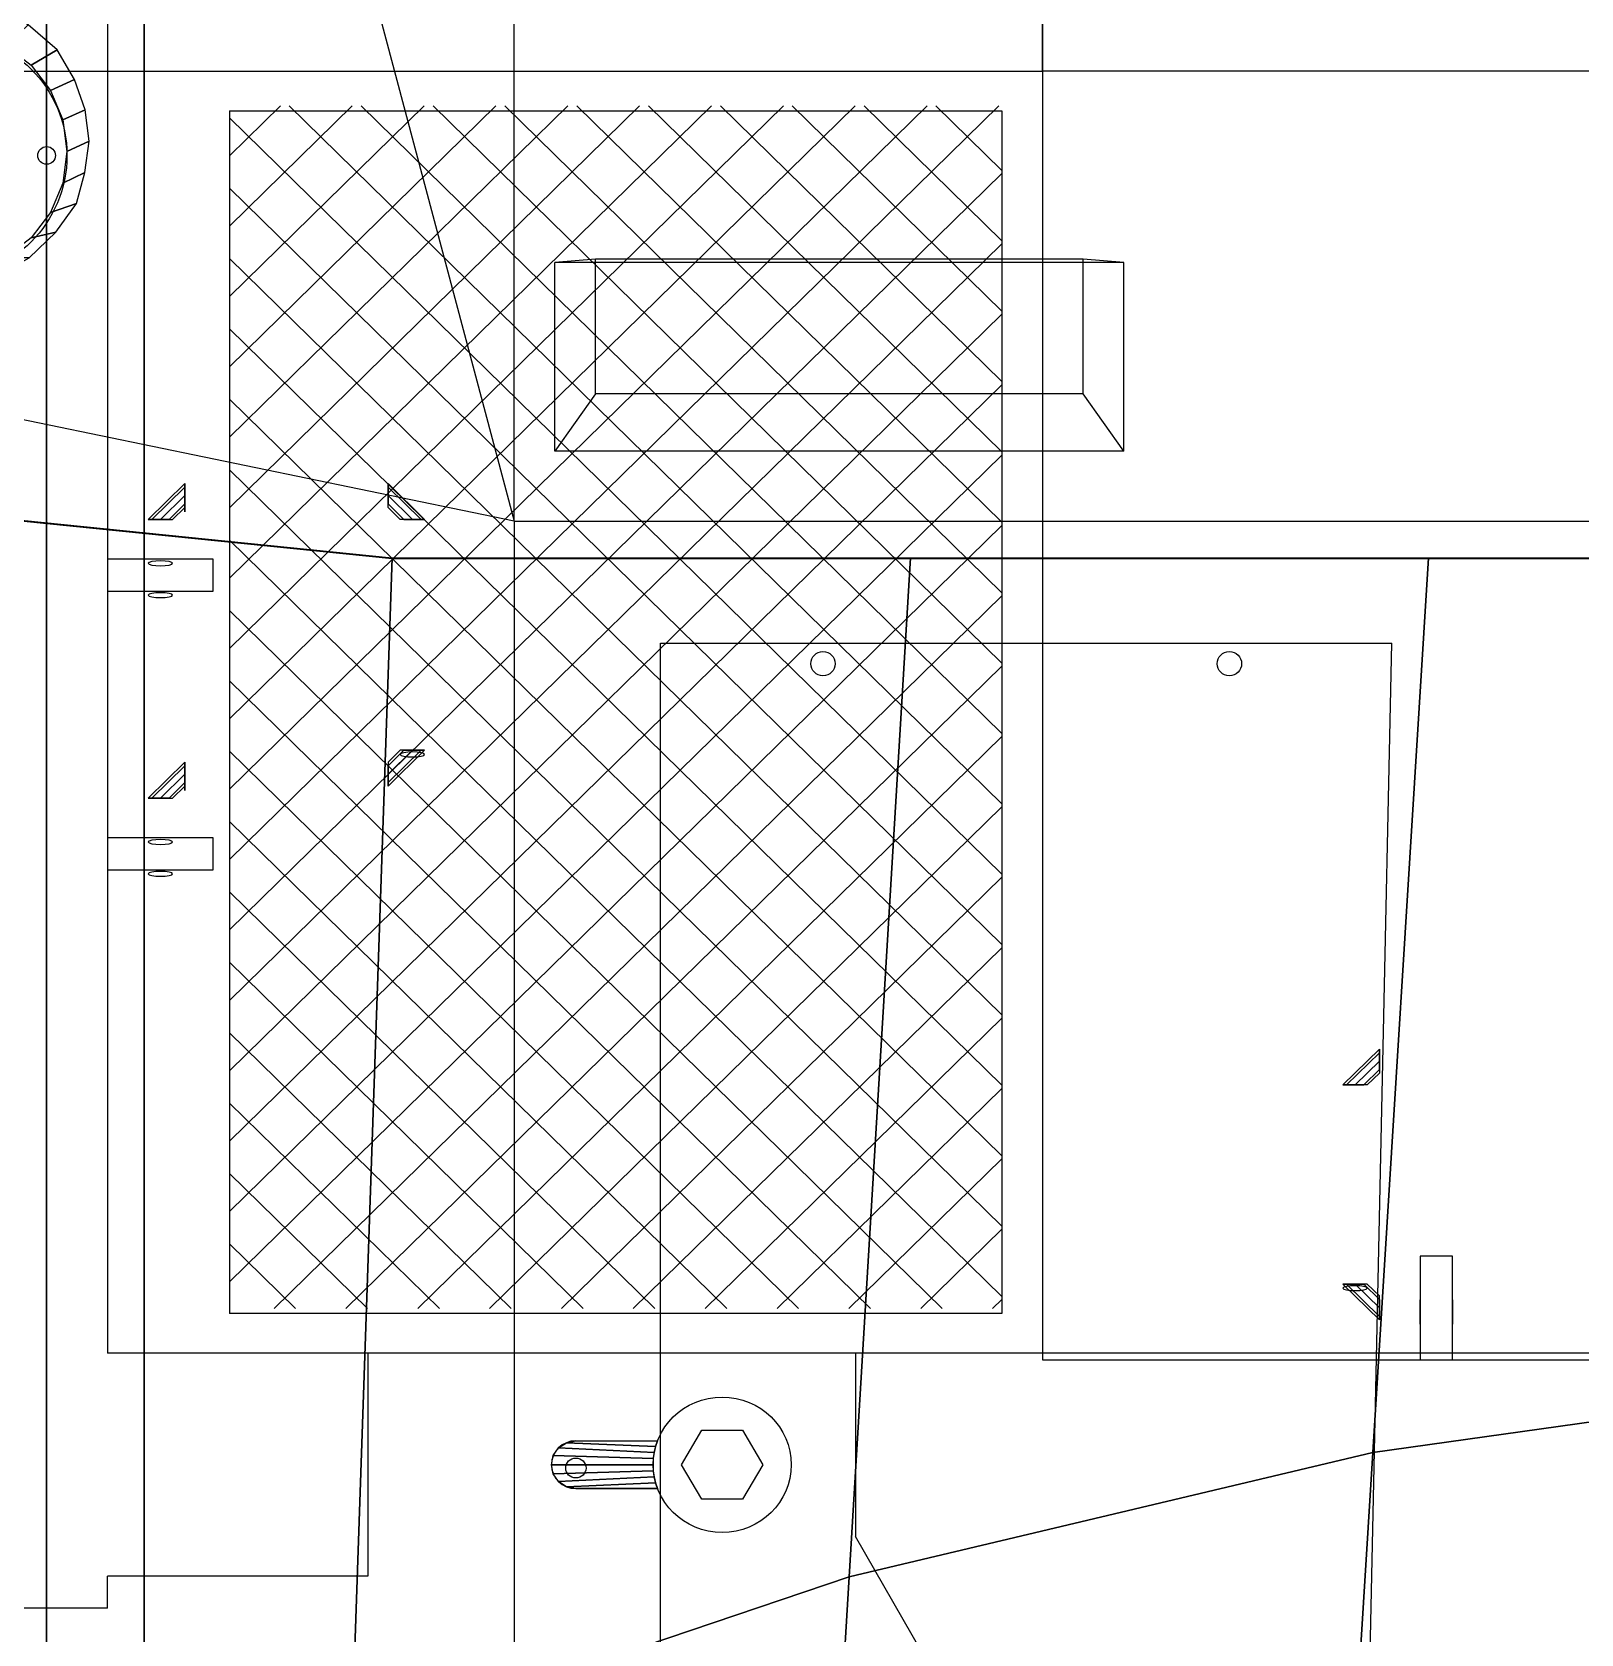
# Model space of a CAD drawing. Extents: x -54 to 215, y -235 to 116.
# Drawn here: x 101.38 to 120.43, y -32.39 to -12.69 of the extents above; entities that cross this region are included whole.
import ezdxf

# ---------------------------------------------------------------- set-up
doc = ezdxf.new("R2010")
doc.units = 0
doc.layers.get('0').update_dxf_attribs({"linetype": 'CONTINUOUS'})
doc.layers.add('A', color=7, linetype='CONTINUOUS')
doc.layers.add('HATCH', color=7, linetype='CONTINUOUS')

# ---------------------------------------------------------------- blocks, each defined once
blk = doc.blocks.new('*X')
at = {"color": 0, "extrusion": (0, -0.199309, 0.979937)}
for p, q in [((-58.133, -36.845, 9.22), (-48.668, -27.57, 11.106)), ((-58.133, -35.979, 9.396), (-49.552, -27.57, 11.106)), ((-58.133, -35.113, 9.572), (-50.436, -27.57, 11.106)), ((-58.133, -34.247, 9.748), (-51.32, -27.57, 11.106)), ((-58.133, -33.381, 9.925), (-52.204, -27.57, 11.106)), ((-58.133, -32.514, 10.101), (-53.088, -27.57, 11.106)), ((-58.133, -31.648, 10.277), (-53.972, -27.57, 11.106)), ((-58.133, -30.782, 10.453), (-54.856, -27.57, 11.106)), ((-58.133, -29.916, 10.629), (-55.739, -27.57, 11.106)), ((-58.133, -29.05, 10.805), (-56.623, -27.57, 11.106)), ((-58.133, -28.184, 10.982), (-57.507, -27.57, 11.106)), ((-48.633, -36.159, 9.36), (-57.398, -27.57, 11.106)), ((-48.633, -35.293, 9.536), (-56.514, -27.57, 11.106)), ((-48.633, -34.427, 9.712), (-55.63, -27.57, 11.106)), ((-48.633, -33.56, 9.888), (-54.746, -27.57, 11.106)), ((-48.633, -32.694, 10.064), (-53.862, -27.57, 11.106)), ((-48.633, -31.828, 10.24), (-52.978, -27.57, 11.106)), ((-48.633, -30.962, 10.417), (-52.094, -27.57, 11.106)), ((-48.633, -30.096, 10.593), (-51.21, -27.57, 11.106)), ((-48.633, -29.23, 10.769), (-50.327, -27.57, 11.106)), ((-48.633, -28.363, 10.945), (-49.443, -27.57, 11.106)), ((-48.633, -37.025, 9.183), (-58.133, -27.716, 11.077)), ((-58.133, -37.711, 9.044), (-48.633, -28.402, 10.937)), ((-48.633, -37.891, 9.007), (-58.133, -28.582, 10.901)), ((-58.133, -38.578, 8.868), (-48.633, -29.268, 10.761)), ((-48.633, -38.757, 8.831), (-58.133, -29.448, 10.724)), ((-58.133, -39.444, 8.691), (-48.633, -30.134, 10.585)), ((-48.633, -39.623, 8.655), (-58.133, -30.314, 10.548)), ((-58.133, -40.31, 8.515), (-48.633, -31, 10.409)), ((-48.633, -40.49, 8.479), (-58.133, -31.18, 10.372)), ((-58.133, -41.176, 8.339), (-48.633, -31.867, 10.233)), ((-48.633, -41.356, 8.303), (-58.133, -32.046, 10.196)), ((-58.133, -42.042, 8.163), (-48.633, -32.733, 10.056)), ((-48.633, -42.222, 8.126), (-58.133, -32.912, 10.02)), ((-57.585, -42.371, 8.096), (-48.633, -33.599, 9.88)), ((-49.365, -42.371, 8.096), (-58.133, -33.779, 9.844)), ((-56.701, -42.371, 8.096), (-48.633, -34.465, 9.704)), ((-50.249, -42.371, 8.096), (-58.133, -34.645, 9.667)), ((-55.817, -42.371, 8.096), (-48.633, -35.331, 9.528)), ((-51.133, -42.371, 8.096), (-58.133, -35.511, 9.491)), ((-54.934, -42.371, 8.096), (-48.633, -36.197, 9.352)), ((-52.016, -42.371, 8.096), (-58.133, -36.377, 9.315)), ((-52.9, -42.371, 8.096), (-58.133, -37.243, 9.139)), ((-54.05, -42.371, 8.096), (-48.633, -37.063, 9.176)), ((-53.166, -42.371, 8.096), (-48.633, -37.93, 8.999)), ((-53.784, -42.371, 8.096), (-58.133, -38.109, 8.963)), ((-52.282, -42.371, 8.096), (-48.633, -38.796, 8.823)), ((-54.668, -42.371, 8.096), (-58.133, -38.976, 8.787)), ((-51.398, -42.371, 8.096), (-48.633, -39.662, 8.647)), ((-55.552, -42.371, 8.096), (-58.133, -39.842, 8.61)), ((-50.514, -42.371, 8.096), (-48.633, -40.528, 8.471)), ((-56.436, -42.371, 8.096), (-58.133, -40.708, 8.434)), ((-57.32, -42.371, 8.096), (-58.133, -41.574, 8.258)), ((-49.63, -42.371, 8.096), (-48.633, -41.394, 8.295)), ((-48.746, -42.371, 8.096), (-48.633, -42.26, 8.119))]:
    blk.add_line(p, q, dxfattribs=at)
blk = doc.blocks.new('A')
at = {"color": 0}
for p, q in [((-0.4, 1.3), (-0.4, 0)), ((0, 1.3), (-0.4, 1.3)), ((0, 0), (0, 1.3)), ((3.5, 1.3), (3.1, 1.3)), ((3.1, 1.3), (3.1, 0)), ((3.5, 0), (3.5, 1.3)), ((-0.4, 0), (0, 0)), ((3.1, 0), (3.5, 0))]:
    blk.add_line(p, q, dxfattribs=at)
at = {"color": 0, "extrusion": (1, -6.12574e-17, -1.83664e-16)}
blk.add_circle((3.75, 0.25, 2), 0.15, dxfattribs=at)
at = {"color": 0, "extrusion": (-1.83664e-16, -1, -1.83664e-16)}
for centre in [(-1.2, 0.25, -0.95), (2.3, 0.25, -0.95), (2.3, 0.25, -0.95)]:
    blk.add_circle(centre, 0.15, dxfattribs=at)
at = {"color": 0, "extrusion": (1, 0, -1.83664e-16)}
for centre in [(0.65, 0.25, -0.4), (0.65, 0.25), (0.65, 0.25, 3.1), (0.65, 0.25, 3.5)]:
    blk.add_circle(centre, 0.15, dxfattribs=at)
at = {"color": 0, "invisible_edges": 15}
for points in [[(0, 1.3), (0, 0), (-0.4, 0), (-0.4, 1.3)], [(0, 1.3, 0.5), (0, 0, 0.5), (-0.4, 0, 0.5), (-0.4, 1.3, 0.5)], [(3.5, 1.3), (3.5, 0), (3.1, 0), (3.1, 1.3)], [(3.5, 1.3, 0.5), (3.5, 0, 0.5), (3.1, 0, 0.5), (3.1, 1.3, 0.5)]]:
    blk.add_3dface(points, dxfattribs=at)
at = {"color": 0}
mesh = blk.add_polymesh((2, 8), dxfattribs=dict(at, n_close=True))
for k, corner in enumerate([(-1.05, 3.45), (-1.094, 3.45), (-1.2, 3.45), (-1.306, 3.45), (-1.35, 3.45), (-1.306, 3.45), (-1.2, 3.45), (-1.094, 3.45), (-0.9, 3.6), (-0.9, 3.644), (-0.9, 3.75), (-0.9, 3.856), (-0.9, 3.9), (-0.9, 3.856), (-0.9, 3.75), (-0.9, 3.644)]):
    mesh.set_mesh_vertex(divmod(k, 8), corner)
mesh = blk.add_polymesh((2, 8), dxfattribs=dict(at, n_close=True))
for k, corner in enumerate([(2.15, 3.45), (2.194, 3.45), (2.3, 3.45), (2.406, 3.45), (2.45, 3.45), (2.406, 3.45), (2.3, 3.45), (2.194, 3.45), (2, 3.6), (2, 3.644), (2, 3.75), (2, 3.856), (2, 3.9), (2, 3.856), (2, 3.75), (2, 3.644)]):
    mesh.set_mesh_vertex(divmod(k, 8), corner)
mesh = blk.add_polymesh((2, 8), dxfattribs=dict(at, n_close=True))
for k, corner in enumerate([(-1.05, 0.95), (-1.094, 0.95), (-1.2, 0.95), (-1.306, 0.95), (-1.35, 0.95), (-1.306, 0.95), (-1.2, 0.95), (-1.094, 0.95), (-0.9, 0.8), (-0.9, 0.756), (-0.9, 0.65), (-0.9, 0.544), (-0.9, 0.5), (-0.9, 0.544), (-0.9, 0.65), (-0.9, 0.756)]):
    mesh.set_mesh_vertex(divmod(k, 8), corner)
mesh = blk.add_polymesh((2, 8), dxfattribs=dict(at, n_close=True))
for k, corner in enumerate([(2.45, 0.95), (2.406, 0.95), (2.3, 0.95), (2.194, 0.95), (2.15, 0.95), (2.194, 0.95), (2.3, 0.95), (2.406, 0.95), (2.6, 0.8), (2.6, 0.756), (2.6, 0.65), (2.6, 0.544), (2.6, 0.5), (2.6, 0.544), (2.6, 0.65), (2.6, 0.756)]):
    mesh.set_mesh_vertex(divmod(k, 8), corner)
blk = doc.blocks.new('B')
at = {"layer": 'A', "color": 0}
for p, q in [((-0.3, 1.8), (-0.3, 0.795)), ((0.3, 1.8), (0.3, 0.795))]:
    blk.add_line(p, q, dxfattribs=at)
blk.add_lwpolyline([(-0.433, 0.25), (0, 0.5), (0.433, 0.25), (0.433, -0.25), (0, -0.5), (-0.433, -0.25)], close=True, dxfattribs=at)
for centre, radius in [((0, 1.8, 0.2), 0.125), ((0, 0), 0.85)]:
    blk.add_circle(centre, radius, dxfattribs=at)
blk.add_arc((0, 1.8), 0.3, 0, 180, dxfattribs=at)
mesh = blk.add_polymesh((2, 9), dxfattribs=at)
for k, corner in enumerate([(0.3, 0.795), (0.227, 0.819), (0.152, 0.836), (0.077, 0.847), (0, 0.85), (-0.077, 0.847), (-0.152, 0.836), (-0.227, 0.819), (-0.3, 0.795), (0.3, 1.8), (0.277, 1.915), (0.212, 2.012), (0.115, 2.077), (0, 2.1), (-0.115, 2.077), (-0.212, 2.012), (-0.277, 1.915), (-0.3, 1.8)]):
    mesh.set_mesh_vertex(divmod(k, 9), corner)
blk = doc.blocks.new('M-1-01')
at = {"color": 0, "extrusion": (0, -0.199309, 0.979937)}
for p, q in [((-58.133, -27.63, 11.4), (-58.133, -42.431, 8.39)), ((-48.633, -27.63, 11.4), (-48.633, -42.431, 8.39)), ((-48.633, -42.431, 8.39), (-58.133, -42.431, 8.39))]:
    blk.add_line(p, q, dxfattribs=at)
at = {"layer": 'A', "color": 0}
for p, q in [((-59.633, -12.14, 11.5), (-59.633, -27.14, 11.5)), ((-48.133, -12.14, 11.5), (-48.133, -27.14, 11.5)), ((-48.133, -27.14, 11.5), (-48.133, -12.14, 11.5)), ((-80.633, -27.14, 11.5), (-59.633, -27.14, 11.5)), ((-59.633, -27.14, 11.5), (-48.133, -27.14, 11.5)), ((-22.133, -27.14, 11.5), (-48.133, -27.14, 11.5)), ((-58.133, -27.63, 11.4), (-48.633, -27.63, 11.4)), ((-22.133, -42.921, 8.29), (-48.133, -42.921, 8.29)), ((-48.133, -42.999, 8.674), (-22.133, -42.999, 8.674)), ((-59.633, -46.057, 7.653), (-80.633, -46.057, 7.653))]:
    blk.add_line(p, q, dxfattribs=at)
at = {"layer": 'A', "color": 0, "extrusion": (0, -0.199309, 0.979937)}
for p, q in [((-59.633, -27.14, 11.5), (-59.633, -42.921, 8.29)), ((-48.133, -27.14, 11.9), (-48.133, -42.999, 8.674)), ((-48.133, -27.14, 11.5), (-48.133, -42.921, 8.29)), ((-48.133, -42.921, 8.29), (-59.633, -42.921, 8.29)), ((-56.433, -42.921, 8.29), (-56.433, -45.665, 7.732)), ((-50.433, -42.921, 8.29), (-50.433, -45.175, 7.832)), ((-48.133, -42.921, 8.29), (-48.133, -42.999, 8.674)), ((-43.833, -56.64, 5.5), (-50.433, -45.175, 7.832)), ((-56.433, -45.665, 7.732), (-59.633, -45.665, 7.732)), ((-59.633, -46.057, 7.653), (-59.633, -45.665, 7.732))]:
    blk.add_line(p, q, dxfattribs=at)
at = {"layer": 'A', "color": 0, "invisible_edges": 15}
for points in [[(-59.633, -12.14, 11.5), (-59.633, -27.14, 11.5), (-80.633, -27.14, 11.5), (-80.633, -12.14, 11.5)], [(-59.133, -26.64, 11.5), (-59.633, -27.14, 11.5), (-59.633, -12.14, 11.5), (-59.133, -12.64, 11.5)], [(-48.633, -26.64, 11.5), (-48.133, -27.14, 11.5), (-48.133, -12.14, 11.5), (-48.633, -12.64, 11.5)], [(-48.133, -12.14, 11.9), (-22.133, -12.14, 11.9), (-22.133, -27.14, 11.9), (-48.133, -27.14, 11.9)], [(-59.133, -26.64, 11.5), (-59.633, -27.14, 11.5), (-48.133, -27.14, 11.5), (-48.633, -26.64, 11.5)], [(-59.633, -27.14, 11.5), (-59.633, -42.921, 8.29), (-80.633, -42.921, 8.29), (-80.633, -27.14, 11.5)], [(-59.633, -27.14, 11.5), (-58.133, -27.63, 11.4), (-58.133, -42.431, 8.39), (-59.633, -42.921, 8.29)], [(-48.133, -27.14, 11.5), (-48.633, -27.63, 11.4), (-58.133, -27.63, 11.4), (-59.633, -27.14, 11.5)], [(-48.633, -42.431, 8.39), (-48.133, -42.921, 8.29), (-48.133, -27.14, 11.5), (-48.633, -27.63, 11.4)], [(-48.133, -27.14, 11.9), (-22.133, -27.14, 11.9), (-22.133, -42.999, 8.674), (-48.133, -42.999, 8.674)], [(-48.133, -42.921, 8.29), (-48.133, -27.14, 11.5), (-22.133, -27.14, 11.5), (-22.133, -42.921, 8.29)], [(-48.133, -27.14, 11.9), (-48.133, -27.14, 11.5), (-48.133, -42.921, 8.29), (-48.133, -42.999, 8.674)], [(-48.633, -27.57, 11.106), (-48.633, -42.371, 8.096), (-58.133, -42.371, 8.096), (-58.133, -27.57, 11.106)], [(-59.633, -42.921, 8.29), (-58.133, -42.431, 8.39), (-48.633, -42.431, 8.39), (-48.133, -42.921, 8.29)], [(-80.633, -56.64, 5.5), (-22.133, -56.64, 5.5), (-22.133, -42.921, 8.29), (-80.633, -42.921, 8.29)], [(-48.133, -42.999, 8.674), (-22.133, -42.999, 8.674), (-22.133, -42.921, 8.29), (-48.133, -42.921, 8.29)]]:
    blk.add_3dface(points, dxfattribs=at)
at = {"color": 0, "extrusion": (2.71999e-17, -0.199309, 0.979937), "rotation": 89.99999999999999}
blk.add_blockref('B', (-52.073, -41.807, 16.679), dxfattribs=at)
at = {"layer": 'A', "color": 0, "extrusion": (-8.40258e-18, -0.199309, 0.979937), "rotation": 270}
blk.add_blockref('A', (-59.633, -30.834, 16.679), dxfattribs=at)
at = {"layer": 'A', "color": 0, "extrusion": (0, -0.199309, 0.979937)}
blk.add_blockref('A', (-43.087, -40.407, 17.071), dxfattribs=at)
at = {"layer": 'HATCH', "color": 0}
blk.add_blockref('*X', (0, 0), dxfattribs=at)
blk.add_blockref('*X', (0, 0), dxfattribs=at)
blk.add_blockref('*X', (0, 0), dxfattribs=at)
blk.add_blockref('*X', (0, 0), dxfattribs=at)
blk.add_blockref('*X', (0, 0), dxfattribs=at)
blk.add_blockref('*X', (0, 0), dxfattribs=at)
blk.add_blockref('*X', (0, 0), dxfattribs=at)
blk.add_blockref('*X', (0, 0), dxfattribs=at)
blk = doc.blocks.new('M-1-07')
at = {"color": 0, "extrusion": (0, 0.028834, 0.999584)}
blk.add_line((-24, 66, 24), (-24, 33.782, 24.929), dxfattribs=at)
at = {"color": 0, "invisible_edges": 15}
for points in [[(-25.5, 65.5, 6), (-36, 73.5, 15), (-40.25, 67, 8)], [(25.5, 65.5, 6), (36, 73.5, 15), (-36, 73.5, 15), (-25.5, 65.5, 6)], [(-24, 66, 24), (-31.25, 67.5, 23.5), (-36, 73.5, 15)], [(24, 66, 24), (36, 73.5, 15), (-36, 73.5, 15), (-24, 66, 24)], [(-24, 73.5, 24), (-26, 73.5, 15), (-24, 66, 24)], [(24, 66, 24), (-24, 66, 24), (-24, 73.5, 24), (24, 73.5, 24)], [(-16.5, 69.154, 10.111), (-17, 69.196, 9.405), (-23, 69.196, 9.405), (-23.5, 69.154, 10.111)], [(-23.5, 69.154, 10.111), (-23, 69.196, 9.405), (-23, 67.535, 7.536), (-23.5, 66.829, 7.495)], [(-17, 69.196, 9.405), (-23, 69.196, 9.405), (-23, 67.535, 7.536), (-17, 67.535, 7.536)], [(-16.5, 69.154, 10.111), (-17, 69.196, 9.405), (-17, 67.535, 7.536), (-16.5, 66.829, 7.495)], [(-24, 66, 24), (-24, 8.524, 25.658), (-31.25, 4, 23.5), (-31.25, 67.5, 23.5)], [(-16.5, 66.829, 7.495), (-17, 67.535, 7.536), (-23, 67.535, 7.536), (-23.5, 66.829, 7.495)], [(-24, 40.407, 24.738), (24, 40.407, 24.738), (24, 66, 24), (-24, 66, 24)], [(-22.2, 41.384, 25.21), (-22.2, 64.5, 24.543), (-13.2, 64.5, 24.543), (-13.7, 41.384, 25.21)]]:
    blk.add_3dface(points, dxfattribs=at)
at = {"layer": 'A', "color": 0}
for p, q in [((-26, 73.5, 15), (-24, 66, 24)), ((-24, 66, 24), (-24, 73.5, 24)), ((-17, 69.196, 9.405), (-23, 69.196, 9.405)), ((-23, 67.535, 7.536), (-23, 69.196, 9.405)), ((-17, 67.535, 7.536), (-17, 69.196, 9.405)), ((-23.5, 66.829, 7.495), (-23.5, 69.154, 10.111)), ((-16.5, 69.154, 10.111), (-23.5, 69.154, 10.111)), ((-16.5, 66.829, 7.495), (-16.5, 69.154, 10.111)), ((-24, 66, 24), (-31.25, 67.5, 23.5)), ((-17, 67.535, 7.536), (-23, 67.535, 7.536)), ((-25.5, 65.5, 6), (-40.25, 67, 8)), ((-16.5, 66.829, 7.495), (-23.5, 66.829, 7.495)), ((-24, 66, 24), (24, 66, 24)), ((25.5, 65.5, 6), (-25.5, 65.5, 6)), ((-22.2, 41.384, 24.71), (-22.2, 64.5, 24.043)), ((-22.2, 64.5, 24.043), (-13.2, 64.5, 24.043)), ((-13.7, 41.384, 24.71), (-13.2, 64.5, 24.043))]:
    blk.add_line(p, q, dxfattribs=at)
at = {"layer": 'A', "color": 0, "extrusion": (0, 0.747409, -0.664364)}
for p, q in [((-23, 69.196, 9.405), (-23.5, 69.154, 10.111)), ((-16.5, 69.154, 10.111), (-17, 69.196, 9.405)), ((-23, 67.535, 7.536), (-23.5, 66.829, 7.495)), ((-16.5, 66.829, 7.495), (-17, 67.535, 7.536))]:
    blk.add_line(p, q, dxfattribs=at)
at = {"layer": 'A', "color": 0}
for centre, radius in [((-31, 70.5, 23.5), 1.5), ((-29.75, 70.5, 23.5), 0.109)]:
    blk.add_circle(centre, radius, dxfattribs=at)
at = {"layer": 'A', "color": 0, "extrusion": (-3.28139e-34, 0.028834, 0.999584)}
blk.add_circle((20.2, -63.515, 26.393), 0.15, dxfattribs=at)
at = {"layer": 'A', "color": 0, "extrusion": (-2.03097e-33, 0.028834, 0.999584)}
blk.add_circle((15.2, -63.515, 26.393), 0.15, dxfattribs=at)
at = {"layer": 'A', "color": 0}
mesh = blk.add_polymesh((2, 13), dxfattribs=at)
for k, corner in enumerate([(-31, 72), (-30.612, 71.949), (-30.25, 71.799), (-29.939, 71.561), (-29.701, 71.25), (-29.551, 70.888), (-29.5, 70.5), (-29.551, 70.112), (-29.701, 69.75), (-29.939, 69.439), (-30.25, 69.201), (-30.612, 69.051), (-31, 69), (-31, 72.424), (-30.426, 72.301), (-29.978, 72.056), (-29.621, 71.749), (-29.409, 71.386), (-29.277, 71.011), (-29.228, 70.625), (-29.282, 70.241), (-29.384, 69.859), (-29.636, 69.508), (-29.967, 69.19), (-30.418, 68.938), (-31, 68.83)]):
    mesh.set_mesh_vertex(divmod(k, 13), corner)
mesh = blk.add_polymesh((13, 3), dxfattribs=at)
for k, corner in enumerate([(-25.5, 65.5), (-26, 50.892), (-26.5, 36.285), (-31.073, 66.067), (-30.082, 50.064), (-29.09, 34.062), (-36.646, 66.634), (-34.061, 49.128), (-31.476, 31.622), (-40.496, 65.036), (-37.067, 47.009), (-33.639, 28.983), (-41.19, 59.476), (-38.377, 42.821), (-35.563, 26.166), (-41.885, 53.917), (-39.559, 38.554), (-37.232, 23.192), (-42.58, 48.357), (-40.608, 34.221), (-38.635, 20.084), (-43.275, 42.798), (-41.518, 29.832), (-39.76, 16.866), (-43.97, 37.238), (-42.285, 25.4), (-40.599, 13.562), (-44.665, 31.679), (-42.906, 20.938), (-41.146, 10.198), (-45.36, 26.119), (-43.378, 16.459), (-41.396, 6.799), (-46.055, 20.56), (-43.701, 11.975), (-41.347, 3.391), (-46.75, 15), (-43.875, 7.5), (-41, 0)]):
    mesh.set_mesh_vertex(divmod(k, 3), corner)
mesh = blk.add_polymesh((9, 3), dxfattribs=at)
for k, corner in enumerate([(25.5, 65.5), (26, 50.892), (26.5, 36.285), (19.125, 65.5), (19.878, 52.965), (20.631, 40.43), (12.75, 65.5), (13.436, 54.493), (14.121, 43.486), (6.375, 65.5), (6.774, 55.429), (7.172, 45.358), (0, 65.5), (0, 55.744), (0, 45.989), (-6.375, 65.5), (-6.774, 55.429), (-7.172, 45.358), (-12.75, 65.5), (-13.436, 54.493), (-14.121, 43.486), (-19.125, 65.5), (-19.878, 52.965), (-20.631, 40.43), (-25.5, 65.5), (-26, 50.892), (-26.5, 36.285)]):
    mesh.set_mesh_vertex(divmod(k, 3), corner)
blk = doc.blocks.new('M-1-05')
at = {"color": 0}
for p, q in [((-59.5, 197.5, -26), (-59.5, 58.7, -26)), ((-58.3, 197.5, -26), (-58.3, 58.7, -26))]:
    blk.add_line(p, q, dxfattribs=at)
at = {"color": 0, "extrusion": (-1, 0, -1.83664e-16)}
for p, q in [((-59.5, 170.3, -12.9), (-59.5, 170.3, -24.1)), ((-59.5, 169.9, -24.5), (-59.5, 156.4, -24.5)), ((-59.5, 156.4, -12.5), (-59.5, 169.9, -12.5)), ((-59.5, 156, -24.1), (-59.5, 156, -12.9))]:
    blk.add_line(p, q, dxfattribs=at)
for centre, start, end in [((-169.9, -24.1, 59.5), 180, 270), ((-169.9, -12.9, 59.5), 90, 180), ((-156.4, -12.9, 59.5), 0, 90), ((-156.4, -24.1, 59.5), 270, 0)]:
    blk.add_arc(centre, 0.4, start, end, dxfattribs=at)
at = {"color": 0, "invisible_edges": 15}
blk.add_3dface([(-58.3, 58.7, -26), (-59.5, 58.7, -26), (-59.5, 197.5, -26), (-58.3, 197.5, -26)], dxfattribs=at)
at = {"layer": 'A', "color": 0}
for p, q in [((-59.5, 37, 4.7), (-59.5, 214, 4.7)), ((-58.3, 37, 4.7), (-58.3, 214, 4.7))]:
    blk.add_line(p, q, dxfattribs=at)
at = {"layer": 'A', "color": 0, "invisible_edges": 15}
for points in [[(-58.3, 37, 4.7), (-59.5, 37, 4.7), (-59.5, 214, 4.7), (-58.3, 214, 4.7)], [(-59.5, 58.7, -26), (-59.5, 197.5, -26), (-59.5, 197.5, 4.7), (-59.5, 37, 4.7)], [(-58.3, 58.7, -26), (-58.3, 197.5, -26), (-58.3, 197.5, 4.7), (-58.3, 37, 4.7)], [(-58.3, 58.7, -26), (-58.3, 197.5, -26), (-1.2, 197.5, -26), (-1.2, 58.7, -26)]]:
    blk.add_3dface(points, dxfattribs=at)

msp = doc.modelspace()

# ---------------------------------------------------------------- block references
at = {"color": 0}
msp.add_blockref('M-1-05', (161.055, -187.846), dxfattribs=at)
at = {"color": 0, "extrusion": (3.86209e-19, -0.002094, 0.999998)}
for name, p in [('M-1-01', (161.938, 14.009, 5.327)), ('M-1-07', (131.305, -84.631, 11.327))]:
    msp.add_blockref(name, p, dxfattribs=at)

doc.saveas('drawing.dxf')
